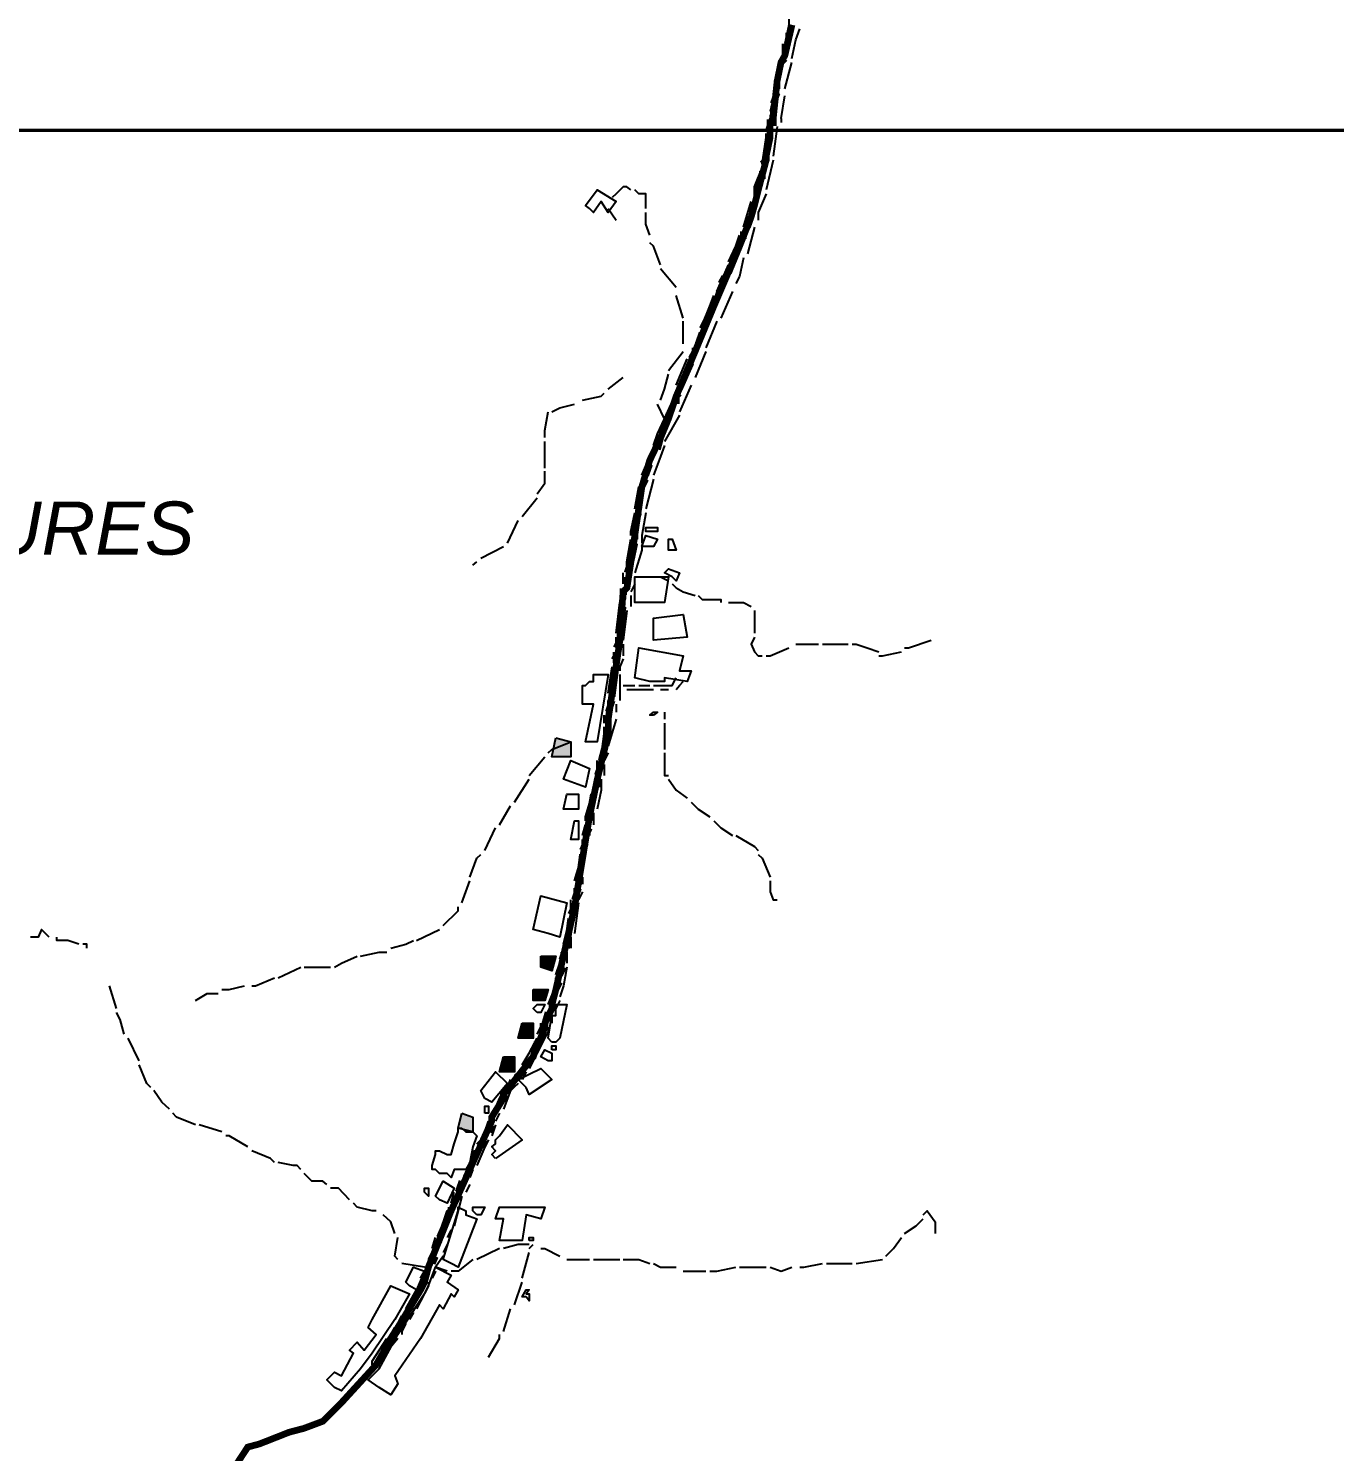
# Model space of a CAD drawing. Header units: millimetres. Extents: x -3588 to 75209, y -3737 to 38254.
# Drawn here: x 25186 to 25657, y 20193 to 20707 of the extents above; entities that cross this region are included whole.
import ezdxf

# ---------------------------------------------------------------- set-up
doc = ezdxf.new("R2010")
doc.units = ezdxf.units.MM
for name, color, linetype in [('H', 250, 'Continuous'), ('P', 253, 'Continuous'), ('T', 7, 'Continuous')]:
    doc.layers.add(name, color=color, linetype=linetype)

msp = doc.modelspace()

# ---------------------------------------------------------------- hatches: boundary and pattern name
at = {"layer": 'H', "linetype": 'Continuous'}
for points in [[(25376.06, 20450.539), (25381.709, 20449.403), (25381.709, 20443.769), (25374.924, 20443.769), (25376.06, 20450.539), (25376.06, 20450.539)], [(25370.699, 20372.057), (25376.06, 20372.057), (25374.924, 20366.695), (25370.699, 20368.104), (25370.699, 20372.057), (25370.699, 20372.057)], [(25368.154, 20359.926), (25373.515, 20359.926), (25372.107, 20355.685), (25368.154, 20355.685), (25368.154, 20359.926), (25368.154, 20359.926)], [(25363.929, 20347.779), (25368.154, 20347.779), (25368.154, 20342.146), (25362.505, 20342.146), (25363.929, 20347.779), (25363.929, 20347.779)], [(25357.144, 20335.36), (25361.385, 20335.36), (25361.385, 20329.999), (25355.735, 20329.999), (25357.144, 20335.36), (25357.144, 20335.36)], [(25342.18, 20315.035), (25346.421, 20313.915), (25346.421, 20308.266), (25341.06, 20309.674), (25342.18, 20315.035), (25342.18, 20315.035)]]:
    msp.add_hatch(color=256, dxfattribs=at).paths.add_polyline_path(points)

# ---------------------------------------------------------------- linework, layer by layer
at = {"layer": 'P'}
for points in [[(25460.176, 20712.216), (25460.176, 20708.263), (25458.767, 20701.493)], [(25461.312, 20696.132), (25462.72, 20702.901), (25464.128, 20706.854)], [(25458.767, 20700.085), (25455.951, 20689.346)], [(25458.767, 20685.121), (25461.312, 20694.724)], [(25455.951, 20687.938), (25453.406, 20676.927)], [(25457.359, 20674.399), (25458.767, 20682.577)], [(25453.406, 20675.807), (25453.406, 20674.399)], [(25451.998, 20670.158), (25453.406, 20674.399)], [(25455.951, 20671.566), (25454.542, 20660.844)], [(25457.359, 20674.399), (25457.359, 20672.974)], [(25450.589, 20658.011), (25451.998, 20667.613), (25451.998, 20669.022)], [(25454.542, 20659.435), (25451.998, 20648.697)], [(25447.757, 20645.88), (25447.757, 20649.833), (25450.589, 20656.603)], [(25403.154, 20648.697), (25401.746, 20649.833), (25400.338, 20649.833), (25397.793, 20647.289), (25396.385, 20645.88)], [(25388.191, 20641.927), (25386.782, 20643.064), (25391.023, 20648.697), (25397.793, 20644.472), (25394.976, 20640.519), (25392.432, 20644.472), (25389.615, 20640.519), (25388.191, 20641.927)], [(25408.516, 20641.927), (25408.516, 20647.289), (25405.987, 20647.289), (25404.579, 20648.697)], [(25443.804, 20635.158), (25446.636, 20644.472)], [(25451.998, 20647.289), (25449.165, 20640.519), (25449.165, 20637.686)], [(25394.976, 20641.927), (25397.793, 20637.686)], [(25409.94, 20632.325), (25408.516, 20636.278), (25408.516, 20640.519)], [(25447.757, 20635.158), (25445.228, 20625.555)], [(25413.893, 20621.603), (25411.348, 20628.372), (25409.94, 20629.508)], [(25438.442, 20622.739), (25440.987, 20628.372), (25442.395, 20632.325)], [(25443.804, 20624.147), (25442.395, 20617.362), (25440.987, 20614.833)], [(25419.526, 20613.425), (25413.893, 20620.194)], [(25434.217, 20612), (25438.442, 20621.603)], [(25422.071, 20602.414), (25419.526, 20610.592)], [(25428.84, 20599.87), (25431.673, 20606.639), (25433.081, 20610.592)], [(25439.851, 20612), (25435.626, 20602.414)], [(25422.071, 20593.1), (25422.071, 20594.508), (25422.071, 20601.278)], [(25424.903, 20588.859), (25426.312, 20591.676), (25428.84, 20598.461)], [(25434.217, 20601.278), (25430.265, 20591.676)], [(25416.709, 20583.498), (25422.071, 20590.267)], [(25419.526, 20578.136), (25423.479, 20587.723)], [(25430.265, 20590.267), (25426.312, 20580.953)], [(25394.976, 20576.712), (25400.338, 20580.953)], [(25413.893, 20572.775), (25415.301, 20576.712), (25416.709, 20582.089)], [(25424.903, 20578.136), (25420.662, 20568.534)], [(25385.662, 20572.775), (25392.432, 20574.184), (25393.568, 20575.304)], [(25415.301, 20565.99), (25419.526, 20575.304)], [(25372.107, 20559.22), (25372.107, 20561.765), (25373.243, 20568.534)], [(25374.652, 20568.534), (25377.468, 20569.943), (25382.83, 20571.351)], [(25415.301, 20565.99), (25412.757, 20571.351)], [(25420.662, 20567.398), (25415.301, 20557.812)], [(25411.348, 20556.387), (25412.757, 20560.628), (25415.301, 20565.99)], [(25372.107, 20548.21), (25372.107, 20557.812)], [(25407.107, 20545.665), (25409.94, 20552.451), (25411.348, 20554.979)], [(25415.301, 20556.387), (25413.893, 20552.451), (25411.348, 20545.665)], [(25369.29, 20538.895), (25372.107, 20542.848), (25372.107, 20547.073)], [(25404.579, 20533.534), (25405.987, 20541.44), (25407.107, 20542.848)], [(25411.348, 20544.257), (25408.516, 20533.534)], [(25363.929, 20530.701), (25369.29, 20537.487)], [(25403.154, 20525.34), (25404.579, 20532.126)], [(25408.516, 20532.126), (25407.107, 20523.932)], [(25358.552, 20521.115), (25362.505, 20529.293)], [(25409.94, 20525.34), (25408.516, 20525.34), (25408.516, 20526.749), (25412.757, 20526.749), (25412.757, 20525.34), (25409.94, 20525.34)], [(25401.746, 20511.801), (25401.746, 20514.33), (25403.154, 20522.524)], [(25403.154, 20523.932), (25403.154, 20525.34)], [(25409.94, 20519.979), (25407.107, 20519.979), (25408.516, 20523.932), (25412.757, 20522.524), (25411.348, 20519.979), (25409.94, 20519.979)], [(25407.107, 20523.932), (25407.107, 20521.115)], [(25416.709, 20519.979), (25416.709, 20522.524), (25418.118, 20522.524), (25419.526, 20518.571), (25416.709, 20518.571), (25416.709, 20519.979)], [(25348.966, 20515.738), (25357.144, 20519.979)], [(25407.107, 20519.979), (25407.107, 20518.571), (25404.579, 20510.377)], [(25346.133, 20513.209), (25347.541, 20514.33)], [(25400.338, 20506.424), (25400.338, 20510.377)], [(25418.118, 20508.968), (25415.301, 20510.377), (25416.709, 20511.801), (25420.662, 20510.377), (25419.526, 20507.56), (25418.118, 20508.968)], [(25404.579, 20506.424), (25403.154, 20503.607)], [(25404.579, 20503.607), (25404.579, 20508.968), (25416.709, 20508.968), (25415.301, 20499.654), (25404.579, 20499.654), (25404.579, 20503.607)], [(25404.579, 20508.968), (25407.107, 20508.968)], [(25408.516, 20508.968), (25413.893, 20508.968), (25416.709, 20507.56)], [(25418.118, 20506.424), (25419.526, 20505.016), (25422.071, 20503.607), (25426.312, 20502.199)], [(25400.338, 20500.791), (25400.338, 20505.016)], [(25403.154, 20502.199), (25403.154, 20498.246)], [(25427.432, 20502.199), (25428.84, 20500.791), (25435.626, 20500.791), (25435.626, 20499.654)], [(25397.793, 20488.644), (25399.201, 20499.654)], [(25401.746, 20496.838), (25400.338, 20486.099)], [(25411.348, 20490.052), (25411.348, 20494.005), (25422.071, 20495.413), (25423.479, 20487.235), (25411.348, 20486.099), (25411.348, 20490.052)], [(25438.442, 20499.654), (25439.851, 20499.654), (25443.804, 20499.654), (25446.636, 20498.246)], [(25447.757, 20496.838), (25447.757, 20495.413), (25447.757, 20490.052), (25447.757, 20488.644)], [(25397.793, 20484.691), (25397.793, 20486.099), (25397.793, 20487.235)], [(25400.338, 20484.691), (25400.338, 20480.466)], [(25447.757, 20487.235), (25446.636, 20484.691), (25447.757, 20481.874), (25449.165, 20480.466), (25450.589, 20480.466)], [(25462.72, 20484.691), (25466.961, 20484.691), (25470.914, 20484.691)], [(25472.322, 20484.691), (25474.867, 20484.691), (25481.636, 20484.691)], [(25483.045, 20484.691), (25484.453, 20484.691), (25488.406, 20483.282), (25492.647, 20481.874)], [(25501.961, 20483.282), (25503.37, 20483.282), (25511.563, 20486.099)], [(25396.385, 20479.33), (25397.793, 20481.874)], [(25409.94, 20471.152), (25404.579, 20472.56), (25405.987, 20483.282), (25422.071, 20480.466), (25420.662, 20475.089), (25424.903, 20475.089), (25423.479, 20471.152), (25415.301, 20472.56), (25415.301, 20471.152), (25409.94, 20471.152)], [(25451.998, 20480.466), (25453.406, 20480.466), (25460.176, 20483.282)], [(25492.647, 20480.466), (25494.055, 20480.466), (25500.825, 20481.874)], [(25394.976, 20466.911), (25396.385, 20476.513)], [(25400.338, 20479.33), (25399.201, 20476.513), (25399.201, 20475.089)], [(25389.615, 20449.403), (25386.782, 20449.403), (25389.615, 20462.958), (25385.662, 20462.958), (25385.662, 20469.727), (25386.782, 20469.727), (25388.191, 20471.152), (25389.615, 20471.152), (25389.615, 20473.68), (25394.976, 20473.68), (25391.023, 20449.403), (25389.615, 20449.403)], [(25399.201, 20473.68), (25399.201, 20469.727)], [(25399.201, 20469.727), (25399.201, 20468.319)], [(25400.338, 20469.727), (25404.579, 20469.727)], [(25405.987, 20469.727), (25407.107, 20469.727), (25409.94, 20469.727)], [(25411.348, 20469.727), (25415.301, 20469.727), (25418.118, 20469.727), (25419.526, 20472.56)], [(25419.526, 20468.319), (25420.662, 20469.727), (25422.071, 20471.152)], [(25394.976, 20461.549), (25394.976, 20464.366)], [(25399.201, 20468.319), (25399.201, 20464.366)], [(25401.746, 20468.319), (25405.987, 20468.319), (25411.348, 20468.319)], [(25413.893, 20468.319), (25416.709, 20468.319)], [(25393.568, 20456.188), (25393.568, 20459.005)], [(25397.793, 20462.958), (25397.793, 20460.141)], [(25411.348, 20459.005), (25409.94, 20459.005), (25411.348, 20460.141), (25412.757, 20460.141), (25411.348, 20459.005)], [(25415.301, 20460.141), (25415.301, 20457.597)], [(25392.432, 20444.041), (25393.568, 20452.235), (25393.568, 20454.764)], [(25397.793, 20457.597), (25394.976, 20447.994)], [(25415.301, 20456.188), (25415.301, 20446.586)], [(25373.243, 20445.45), (25374.652, 20446.586), (25381.421, 20449.403)], [(25376.06, 20450.827), (25381.421, 20449.403), (25381.421, 20444.041), (25374.652, 20444.041), (25376.06, 20450.827), (25376.06, 20450.827)], [(25366.458, 20437.272), (25372.107, 20444.041)], [(25394.976, 20445.45), (25393.568, 20442.633)], [(25415.301, 20445.45), (25415.301, 20437.272), (25416.709, 20437.272)], [(25382.83, 20434.439), (25378.877, 20435.863), (25381.421, 20442.633), (25388.191, 20439.816), (25386.782, 20433.031), (25382.83, 20434.439)], [(25391.023, 20438.68), (25391.023, 20442.633)], [(25393.568, 20441.225), (25393.568, 20437.272)], [(25361.097, 20427.67), (25366.458, 20435.863)], [(25389.615, 20433.031), (25391.023, 20437.272)], [(25392.432, 20435.863), (25392.432, 20431.911), (25391.023, 20425.125)], [(25416.709, 20435.863), (25419.526, 20431.911), (25423.479, 20429.078)], [(25381.421, 20430.502), (25384.254, 20430.502), (25384.254, 20425.125), (25378.877, 20425.125), (25380.013, 20430.502), (25381.421, 20430.502)], [(25386.782, 20420.9), (25386.782, 20422.308), (25389.615, 20431.911)], [(25355.735, 20419.492), (25359.688, 20426.261)], [(25389.615, 20423.717), (25389.615, 20419.492)], [(25424.903, 20427.67), (25427.432, 20425.125), (25431.673, 20422.308)], [(25350.374, 20410.178), (25354.327, 20418.355)], [(25382.83, 20414.114), (25381.421, 20414.114), (25382.83, 20420.9), (25384.254, 20420.9), (25384.254, 20414.114), (25382.83, 20414.114)], [(25385.662, 20415.539), (25386.782, 20419.492)], [(25388.191, 20418.355), (25388.191, 20415.539)], [(25433.081, 20420.9), (25435.626, 20418.355), (25439.851, 20415.539)], [(25385.662, 20411.586), (25385.662, 20414.114)], [(25386.782, 20412.706), (25385.662, 20403.392)], [(25440.987, 20415.539), (25447.757, 20411.586), (25449.165, 20410.178)], [(25345.013, 20400.575), (25347.541, 20407.345), (25348.966, 20408.753)], [(25382.83, 20399.167), (25385.662, 20408.753)], [(25449.165, 20408.753), (25450.589, 20407.345), (25453.406, 20400.575)], [(25342.18, 20391.261), (25345.013, 20399.167)], [(25385.662, 20400.575), (25385.662, 20398.031)], [(25453.406, 20399.167), (25453.406, 20395.214), (25454.542, 20392.381), (25455.951, 20392.381)], [(25373.243, 20380.251), (25367.866, 20381.659), (25370.699, 20393.79), (25380.013, 20391.261), (25377.468, 20378.842), (25373.243, 20380.251)], [(25381.421, 20388.428), (25381.421, 20389.853), (25381.421, 20392.381)], [(25382.83, 20393.79), (25382.83, 20396.622)], [(25385.662, 20395.214), (25384.254, 20392.381)], [(25335.411, 20383.067), (25340.772, 20388.428), (25340.772, 20389.853)], [(25378.877, 20376.298), (25381.421, 20387.02)], [(25384.254, 20391.261), (25382.83, 20380.251)], [(25193.138, 20378.842), (25190.321, 20381.659), (25189.185, 20378.842), (25186.368, 20378.842)], [(25203.86, 20376.298), (25199.907, 20377.706), (25195.954, 20377.706), (25195.954, 20378.842)], [(25316.494, 20374.889), (25321.855, 20376.298), (25324.688, 20377.706)], [(25325.808, 20377.706), (25334.002, 20381.659)], [(25381.421, 20378.842), (25381.421, 20374.889)], [(25206.693, 20374.889), (25206.693, 20376.298), (25205.268, 20376.298)], [(25296.169, 20368.104), (25298.714, 20369.528), (25304.363, 20372.057)], [(25305.484, 20372.057), (25312.269, 20373.465), (25315.086, 20373.465)], [(25370.699, 20372.057), (25376.06, 20372.057), (25374.652, 20366.695), (25370.699, 20368.104), (25370.699, 20372.057), (25370.699, 20372.057)], [(25377.468, 20370.936), (25378.877, 20374.889)], [(25380.013, 20373.465), (25380.013, 20369.528)], [(25275.845, 20364.151), (25284.039, 20368.104)], [(25285.159, 20368.104), (25289.4, 20368.104), (25293.353, 20368.104), (25294.761, 20368.104)], [(25376.06, 20365.287), (25377.468, 20369.528)], [(25380.013, 20368.104), (25378.877, 20361.334), (25377.468, 20357.381)], [(25217.415, 20353.14), (25214.871, 20361.334)], [(25255.52, 20359.926), (25258.065, 20359.926), (25263.714, 20361.334)], [(25266.243, 20361.334), (25267.667, 20361.334), (25274.436, 20364.151)], [(25373.243, 20354.565), (25376.06, 20361.334), (25376.06, 20364.151)], [(25245.918, 20355.973), (25250.159, 20358.518), (25254.112, 20358.518)], [(25367.866, 20359.926), (25373.243, 20359.926), (25372.107, 20355.973), (25367.866, 20355.973), (25367.866, 20359.926), (25367.866, 20359.926)], [(25220.232, 20343.826), (25218.824, 20349.203), (25217.415, 20351.732)], [(25369.29, 20351.732), (25367.866, 20353.14), (25369.29, 20354.565), (25372.107, 20354.565), (25370.699, 20351.732), (25369.29, 20351.732)], [(25372.107, 20349.203), (25373.243, 20351.732)], [(25374.652, 20341.009), (25373.243, 20342.418), (25374.652, 20350.612), (25376.06, 20350.612), (25376.06, 20354.565), (25380.013, 20354.565), (25377.468, 20342.418), (25376.06, 20341.009), (25374.652, 20341.009)], [(25377.468, 20355.973), (25376.06, 20353.14)], [(25363.929, 20347.779), (25367.866, 20347.779), (25367.866, 20342.418), (25362.505, 20342.418), (25363.929, 20347.779), (25363.929, 20347.779)], [(25369.29, 20343.826), (25370.699, 20346.371), (25370.699, 20347.779)], [(25373.243, 20346.371), (25373.243, 20344.962), (25369.29, 20337.057)], [(25374.652, 20350.612), (25374.652, 20347.779)], [(25225.593, 20334.24), (25221.656, 20342.418)], [(25363.929, 20332.816), (25366.458, 20337.057), (25369.29, 20342.418)], [(25357.144, 20335.648), (25361.097, 20335.648), (25361.097, 20330.287), (25355.735, 20330.287), (25357.144, 20335.648), (25357.144, 20335.648)], [(25373.243, 20334.24), (25370.699, 20335.648), (25372.107, 20338.193), (25374.652, 20337.057), (25374.652, 20334.24), (25373.243, 20334.24)], [(25374.652, 20338.193), (25374.652, 20339.601), (25376.06, 20339.601), (25376.06, 20338.193), (25374.652, 20338.193)], [(25229.834, 20324.638), (25228.426, 20326.046), (25225.593, 20332.816)], [(25361.097, 20328.879), (25363.929, 20331.407)], [(25365.338, 20324.638), (25362.505, 20327.454), (25370.699, 20331.407), (25374.652, 20327.454), (25366.458, 20322.093), (25365.338, 20324.638)], [(25367.866, 20334.24), (25366.458, 20331.407)], [(25350.374, 20320.685), (25348.966, 20323.501), (25354.327, 20330.287), (25358.552, 20326.046), (25352.919, 20319.276), (25350.374, 20320.685)], [(25362.505, 20326.046), (25359.688, 20323.501), (25357.144, 20316.732)], [(25358.552, 20324.638), (25359.688, 20327.454)], [(25365.338, 20330.287), (25363.929, 20327.454)], [(25236.604, 20316.732), (25233.787, 20319.276), (25230.97, 20323.501)], [(25352.919, 20313.915), (25355.735, 20320.685), (25357.144, 20323.501)], [(25245.918, 20311.083), (25239.148, 20313.915), (25237.74, 20315.324)], [(25342.18, 20315.324), (25346.133, 20313.915), (25346.133, 20308.554), (25340.772, 20309.962), (25342.18, 20315.324), (25342.18, 20315.324)], [(25350.374, 20315.324), (25350.374, 20316.732), (25350.374, 20317.868), (25351.782, 20317.868), (25351.782, 20316.732), (25351.782, 20315.324), (25350.374, 20315.324)], [(25355.735, 20315.324), (25354.327, 20312.491)], [(25255.52, 20308.554), (25247.342, 20311.083)], [(25342.18, 20309.962), (25343.604, 20308.554), (25346.133, 20308.554), (25347.541, 20307.13), (25346.133, 20303.177), (25345.013, 20297.543), (25343.604, 20294.999), (25340.772, 20294.999), (25339.363, 20294.999), (25338.227, 20292.166), (25336.819, 20293.59), (25334.002, 20293.59), (25332.594, 20294.999), (25331.458, 20294.999), (25331.458, 20296.407), (25332.594, 20300.36), (25332.594, 20301.768), (25334.002, 20301.768), (25336.819, 20300.36), (25338.227, 20300.36), (25339.363, 20304.313), (25340.772, 20308.554), (25340.772, 20309.962), (25342.18, 20309.962)], [(25350.374, 20308.554), (25351.782, 20312.491)], [(25354.327, 20298.952), (25352.919, 20300.36), (25354.327, 20301.768), (25352.919, 20303.177), (25354.327, 20304.313), (25354.327, 20305.721), (25355.735, 20307.13), (25358.552, 20311.083), (25363.929, 20305.721), (25354.327, 20298.952)], [(25354.327, 20311.083), (25352.919, 20307.13)], [(25264.834, 20303.177), (25258.065, 20307.13), (25256.928, 20307.13)], [(25347.541, 20304.313), (25350.374, 20307.13)], [(25351.782, 20305.721), (25350.374, 20303.177), (25347.541, 20296.407)], [(25274.436, 20297.543), (25273.028, 20298.952), (25266.243, 20301.768)], [(25343.604, 20292.166), (25345.013, 20297.543), (25347.541, 20301.768)], [(25284.039, 20294.999), (25282.63, 20296.407), (25281.206, 20296.407), (25275.845, 20297.543)], [(25346.133, 20294.999), (25345.013, 20292.166)], [(25293.353, 20289.638), (25291.944, 20290.758), (25287.992, 20290.758), (25285.159, 20293.59)], [(25334.002, 20283.988), (25332.594, 20285.397), (25335.411, 20290.758), (25339.363, 20288.229), (25336.819, 20282.852), (25334.002, 20283.988)], [(25340.772, 20288.229), (25342.18, 20290.758)], [(25345.013, 20289.638), (25343.604, 20286.805)], [(25301.531, 20283.988), (25297.578, 20288.229), (25294.761, 20288.229)], [(25328.641, 20286.805), (25328.641, 20288.229), (25330.049, 20288.229), (25330.049, 20285.397), (25328.641, 20286.805)], [(25338.227, 20282.852), (25339.363, 20286.805)], [(25342.18, 20285.397), (25339.363, 20274.674)], [(25311.133, 20280.035), (25309.725, 20280.035), (25304.363, 20281.444), (25302.955, 20282.852)], [(25334.002, 20271.841), (25336.819, 20280.035), (25338.227, 20281.444)], [(25338.227, 20261.119), (25335.411, 20262.527), (25340.772, 20280.035), (25340.772, 20281.444), (25343.604, 20280.035), (25343.604, 20278.627), (25347.541, 20277.219), (25340.772, 20259.711), (25338.227, 20261.119)], [(25347.541, 20278.627), (25346.133, 20280.035), (25346.133, 20281.444), (25350.374, 20281.444), (25348.966, 20278.627), (25347.541, 20278.627)], [(25359.688, 20269.313), (25355.735, 20269.313), (25357.144, 20277.219), (25354.327, 20277.219), (25355.735, 20281.444), (25363.929, 20281.444), (25365.338, 20281.444), (25372.107, 20281.444), (25370.699, 20277.219), (25365.338, 20278.627), (25363.929, 20269.313), (25359.688, 20269.313)], [(25508.731, 20278.627), (25510.139, 20280.035), (25512.972, 20276.082), (25512.972, 20271.841)], [(25317.903, 20271.841), (25316.494, 20276.082), (25313.678, 20278.627)], [(25501.961, 20271.841), (25506.202, 20274.674), (25508.731, 20277.219)], [(25319.039, 20262.527), (25317.903, 20263.664), (25319.039, 20270.433)], [(25331.458, 20266.48), (25332.594, 20270.433)], [(25338.227, 20273.266), (25336.819, 20270.433)], [(25366.458, 20269.313), (25366.458, 20270.433), (25367.866, 20270.433), (25367.866, 20269.313), (25366.458, 20269.313)], [(25495.192, 20263.664), (25498.008, 20266.48), (25500.825, 20270.433)], [(25330.049, 20262.527), (25331.458, 20265.072)], [(25335.411, 20263.664), (25332.594, 20259.711)], [(25336.819, 20267.905), (25335.411, 20265.072)], [(25355.735, 20266.48), (25347.541, 20262.527)], [(25366.458, 20267.905), (25362.505, 20267.905), (25357.144, 20266.48)], [(25363.929, 20255.758), (25366.458, 20265.072)], [(25366.458, 20266.48), (25367.866, 20267.905)], [(25370.699, 20266.48), (25372.107, 20266.48), (25377.468, 20263.664)], [(25312.269, 20216.245), (25308.316, 20219.061), (25312.269, 20223.014), (25319.039, 20235.433), (25328.641, 20250.108), (25330.049, 20252.941), (25332.594, 20259.711), (25338.227, 20256.894), (25336.819, 20254.349), (25340.772, 20251.517), (25339.363, 20248.988), (25338.227, 20250.108), (25335.411, 20244.747), (25334.002, 20246.155), (25327.217, 20234.025), (25317.903, 20220.47), (25319.039, 20217.653), (25316.494, 20213.7), (25312.269, 20216.245)], [(25328.641, 20259.711), (25320.447, 20261.119)], [(25323.28, 20252.941), (25321.855, 20254.349), (25324.688, 20259.711), (25328.641, 20258.302), (25325.808, 20251.517), (25323.28, 20252.941)], [(25328.641, 20259.711), (25330.049, 20259.711)], [(25336.819, 20258.302), (25332.594, 20259.711)], [(25346.133, 20262.527), (25340.772, 20258.302), (25338.227, 20258.302)], [(25380.013, 20262.527), (25381.421, 20262.527), (25388.191, 20262.527)], [(25389.615, 20262.527), (25394.976, 20262.527), (25399.201, 20262.527)], [(25400.338, 20262.527), (25405.987, 20262.527), (25409.94, 20261.119)], [(25411.348, 20261.119), (25413.893, 20259.711), (25419.526, 20259.711)], [(25431.673, 20258.302), (25434.217, 20258.302), (25440.987, 20259.711)], [(25442.395, 20259.711), (25447.757, 20259.711), (25451.998, 20259.711)], [(25453.406, 20259.711), (25457.359, 20258.302), (25461.312, 20259.711)], [(25464.128, 20259.711), (25465.553, 20259.711), (25472.322, 20261.119)], [(25473.731, 20261.119), (25483.045, 20261.119)], [(25484.453, 20261.119), (25494.055, 20262.527)], [(25330.049, 20254.349), (25330.049, 20252.941), (25325.808, 20244.747)], [(25327.217, 20255.758), (25328.641, 20258.302)], [(25332.594, 20258.302), (25331.458, 20255.758)], [(25361.097, 20246.155), (25363.929, 20254.349)], [(25422.071, 20258.302), (25430.265, 20258.302)], [(25296.169, 20216.245), (25293.353, 20219.061), (25296.169, 20221.878), (25298.714, 20220.47), (25302.955, 20228.663), (25301.531, 20229.784), (25304.363, 20232.616), (25306.892, 20229.784), (25311.133, 20235.433), (25308.316, 20237.978), (25309.725, 20240.794), (25316.494, 20252.941), (25323.28, 20250.108), (25317.903, 20240.794), (25309.725, 20228.663), (25305.484, 20223.014), (25298.714, 20215.108), (25296.169, 20216.245)], [(25321.855, 20244.747), (25325.808, 20251.517), (25327.217, 20252.941)], [(25365.338, 20248.988), (25363.929, 20248.988), (25365.338, 20251.517), (25366.458, 20251.517), (25365.338, 20250.108), (25366.458, 20250.108), (25366.458, 20247.58), (25365.338, 20248.988)], [(25324.688, 20243.339), (25323.28, 20240.794)], [(25357.144, 20236.569), (25359.688, 20244.747)], [(25316.494, 20235.433), (25317.903, 20237.978)], [(25319.039, 20239.386), (25320.447, 20242.203)], [(25321.855, 20239.386), (25320.447, 20236.569), (25320.447, 20235.433)], [(25309.725, 20224.422), (25309.725, 20225.831), (25315.086, 20234.025)], [(25319.039, 20234.025), (25312.269, 20225.831)], [(25351.782, 20227.255), (25355.735, 20234.025), (25355.735, 20235.433)]]:
    msp.add_lwpolyline(points, dxfattribs=at)
for points, const_width in [([(25461.312, 20708.263), (25458.767, 20697.252), (25457.359, 20694.724), (25455.951, 20687.938), (25454.542, 20674.399), (25454.542, 20672.974), (25453.406, 20672.974), (25453.406, 20667.613), (25451.998, 20660.844), (25451.998, 20659.435), (25449.165, 20648.697), (25447.757, 20643.064), (25446.636, 20639.111), (25442.395, 20628.372), (25433.081, 20606.639), (25426.312, 20590.267), (25419.526, 20574.184), (25416.709, 20565.99), (25413.893, 20559.22), (25409.94, 20551.026), (25407.107, 20541.44), (25404.579, 20523.932), (25403.154, 20514.33), (25401.746, 20505.016), (25400.338, 20503.607), (25399.201, 20487.235), (25399.201, 20486.099), (25394.976, 20457.597), (25394.976, 20452.235), (25391.023, 20435.863), (25388.191, 20422.308), (25382.83, 20389.853), (25376.06, 20359.926), (25374.652, 20354.565), (25374.652, 20353.14), (25372.107, 20347.779), (25372.107, 20346.371), (25367.866, 20335.648), (25362.505, 20328.879), (25357.144, 20322.093), (25357.144, 20320.685), (25352.919, 20313.915), (25352.919, 20312.491), (25346.133, 20297.543), (25338.227, 20280.035), (25330.049, 20259.711), (25328.641, 20254.349), (25327.217, 20251.517), (25319.039, 20237.978), (25311.133, 20224.422), (25298.714, 20210.867), (25291.944, 20204.098), (25285.159, 20201.553), (25279.798, 20200.145), (25269.075, 20195.92), (25264.834, 20194.784), (25259.473, 20186.606)], 2.417), ([(25461.312, 20708.263), (25458.767, 20697.252), (25457.359, 20694.724), (25455.951, 20687.938), (25454.542, 20674.399), (25454.542, 20672.974), (25453.406, 20672.974), (25453.406, 20667.613), (25451.998, 20660.844), (25451.998, 20659.435), (25449.165, 20648.697), (25447.757, 20643.064), (25446.636, 20639.111), (25442.395, 20628.372), (25433.081, 20606.639), (25426.312, 20590.267), (25419.526, 20574.184), (25416.709, 20565.99), (25413.893, 20559.22), (25409.94, 20551.026), (25407.107, 20541.44), (25404.579, 20523.932), (25403.154, 20514.33), (25401.746, 20505.016), (25400.338, 20503.607), (25399.201, 20487.235), (25399.201, 20486.099), (25394.976, 20457.597), (25394.976, 20452.235), (25391.023, 20435.863), (25388.191, 20422.308), (25382.83, 20389.853), (25376.06, 20359.926), (25374.652, 20354.565), (25374.652, 20353.14), (25372.107, 20347.779), (25372.107, 20346.371), (25367.866, 20335.648), (25362.505, 20328.879), (25357.144, 20322.093), (25357.144, 20320.685), (25352.919, 20313.915), (25352.919, 20312.491), (25346.133, 20297.543), (25338.227, 20280.035), (25330.049, 20259.711), (25328.641, 20254.349), (25327.217, 20251.517), (25319.039, 20237.978), (25311.133, 20224.422), (25298.714, 20210.867), (25291.944, 20204.098), (25285.159, 20201.553), (25279.798, 20200.145), (25269.075, 20195.92), (25264.834, 20194.784), (25259.473, 20186.606)], 1.2), ([(25460.176, 20705.446), (25460.176, 20702.901)], 2.417), ([(25458.767, 20701.493), (25458.767, 20697.252)], 2.417), ([(25458.767, 20696.132), (25457.359, 20694.724), (25455.951, 20687.938), (25455.951, 20685.121)], 2.417), ([(25455.951, 20683.713), (25454.542, 20679.76)], 2.417), ([(25454.542, 20678.336), (25454.542, 20674.399)], 2.417), ([(20542.731, 20670.158), (35743.361, 20670.158)], 1.2), ([(25454.542, 20672.974), (25453.406, 20672.974), (25453.406, 20667.613), (25451.998, 20662.252)], 2.417), ([(25451.998, 20660.844), (25451.998, 20659.435), (25450.589, 20658.011)], 2.417), ([(25450.589, 20655.482), (25450.589, 20652.65)], 2.417), ([(25449.165, 20649.833), (25449.165, 20648.697), (25447.757, 20643.064), (25446.636, 20640.519)], 2.417), ([(25446.636, 20639.111), (25445.228, 20635.158)], 2.417), ([(25443.804, 20633.749), (25443.804, 20630.917)], 2.417), ([(25442.395, 20628.372), (25438.442, 20618.786)], 2.417), ([(25437.034, 20617.362), (25435.626, 20614.833)], 2.417), ([(25435.626, 20613.425), (25434.217, 20609.184)], 2.417), ([(25433.081, 20608.047), (25433.081, 20606.639), (25428.84, 20598.461)], 2.417), ([(25428.84, 20597.037), (25427.432, 20593.1)], 2.417), ([(25426.312, 20591.676), (25426.312, 20590.267), (25424.903, 20587.723)], 2.417), ([(25424.903, 20586.314), (25420.662, 20576.712)], 2.417), ([(25420.662, 20575.304), (25419.526, 20574.184), (25419.526, 20571.351)], 2.417), ([(25416.709, 20565.99), (25413.893, 20559.22), (25412.757, 20554.979)], 2.417), ([(25418.118, 20569.943), (25416.709, 20567.398)], 2.417), ([(25411.348, 20553.859), (25409.94, 20551.026)], 2.417), ([(25409.94, 20549.618), (25408.516, 20545.665)], 2.417), ([(25408.516, 20544.257), (25407.107, 20541.44), (25405.987, 20533.534)], 2.417), ([(25405.987, 20532.126), (25404.579, 20527.885)], 2.417), ([(25404.579, 20526.749), (25404.579, 20523.932), (25404.579, 20522.524)], 2.417), ([(25404.579, 20521.115), (25403.154, 20514.33), (25401.746, 20510.377)], 2.417), ([(25401.746, 20508.968), (25401.746, 20506.424)], 2.417), ([(25401.746, 20503.607), (25400.338, 20503.607), (25400.338, 20500.791)], 2.417), ([(25400.338, 20498.246), (25399.201, 20488.644)], 2.417), ([(25399.201, 20486.099), (25397.793, 20483.282)], 2.417), ([(25397.793, 20481.874), (25397.793, 20477.921)], 2.417), ([(25397.793, 20476.513), (25396.385, 20465.774)], 2.417), ([(25396.385, 20464.366), (25394.976, 20460.141)], 2.417), ([(25394.976, 20459.005), (25394.976, 20457.597), (25394.976, 20454.764)], 2.417), ([(25394.976, 20453.356), (25394.976, 20452.235), (25392.432, 20442.633)], 2.417), ([(25392.432, 20441.225), (25391.023, 20437.272)], 2.417), ([(25391.023, 20435.863), (25391.023, 20433.031)], 2.417), ([(25389.615, 20430.502), (25388.191, 20422.308), (25388.191, 20420.9)], 2.417), ([(25388.191, 20418.355), (25386.782, 20415.539)], 2.417), ([(25386.782, 20412.706), (25385.662, 20410.178)], 2.417), ([(25385.662, 20408.753), (25384.254, 20398.031)], 2.417), ([(25384.254, 20396.622), (25382.83, 20392.381)], 2.417), ([(25382.83, 20391.261), (25382.83, 20389.853), (25381.421, 20387.02)], 2.417), ([(25381.421, 20385.612), (25380.013, 20374.889)], 2.417), ([(25378.877, 20373.465), (25378.877, 20370.936)], 2.417), ([(25378.877, 20368.104), (25377.468, 20365.287)], 2.417), ([(25377.468, 20362.743), (25376.06, 20359.926), (25374.652, 20354.565), (25374.652, 20353.14)], 2.417), ([(25373.243, 20351.732), (25372.107, 20347.779)], 2.417), ([(25372.107, 20346.371), (25370.699, 20343.826)], 2.417), ([(25369.29, 20341.009), (25367.866, 20335.648), (25365.338, 20332.816)], 2.417), ([(25363.929, 20330.287), (25362.505, 20328.879), (25362.505, 20327.454)], 2.417), ([(25361.097, 20326.046), (25358.552, 20323.501)], 2.417), ([(25358.552, 20322.093), (25357.144, 20322.093), (25357.144, 20320.685), (25352.919, 20313.915), (25352.919, 20312.491)], 2.417), ([(25352.919, 20311.083), (25351.782, 20308.554)], 2.417), ([(25350.374, 20305.721), (25348.966, 20303.177)], 2.417), ([(25347.541, 20301.768), (25346.133, 20297.543), (25343.604, 20292.166)], 2.417), ([(25342.18, 20290.758), (25340.772, 20286.805)], 2.417), ([(25340.772, 20285.397), (25339.363, 20282.852)], 2.417), ([(25338.227, 20281.444), (25338.227, 20280.035), (25334.002, 20270.433)], 2.417), ([(25334.002, 20269.313), (25332.594, 20266.48)], 2.417), ([(25332.594, 20263.664), (25331.458, 20261.119)], 2.417), ([(25330.049, 20259.711), (25328.641, 20254.349), (25327.217, 20251.517), (25325.808, 20250.108)], 2.417), ([(25324.688, 20247.58), (25323.28, 20244.747)], 2.417), ([(25323.28, 20243.339), (25320.447, 20240.794)], 2.417), ([(25320.447, 20239.386), (25319.039, 20237.978), (25313.678, 20229.784)], 2.417)]:
    msp.add_lwpolyline(points, dxfattribs=dict(at, const_width=const_width))

# ---------------------------------------------------------------- texts
at = {"layer": 'T', "insert": (25153.128, 20536.159), "char_height": 19.20446, "attachment_point": 1}
msp.add_mtext('{\\fArial|b0|i1|c0|p18;AURES}', dxfattribs=at)

doc.saveas('drawing.dxf')
